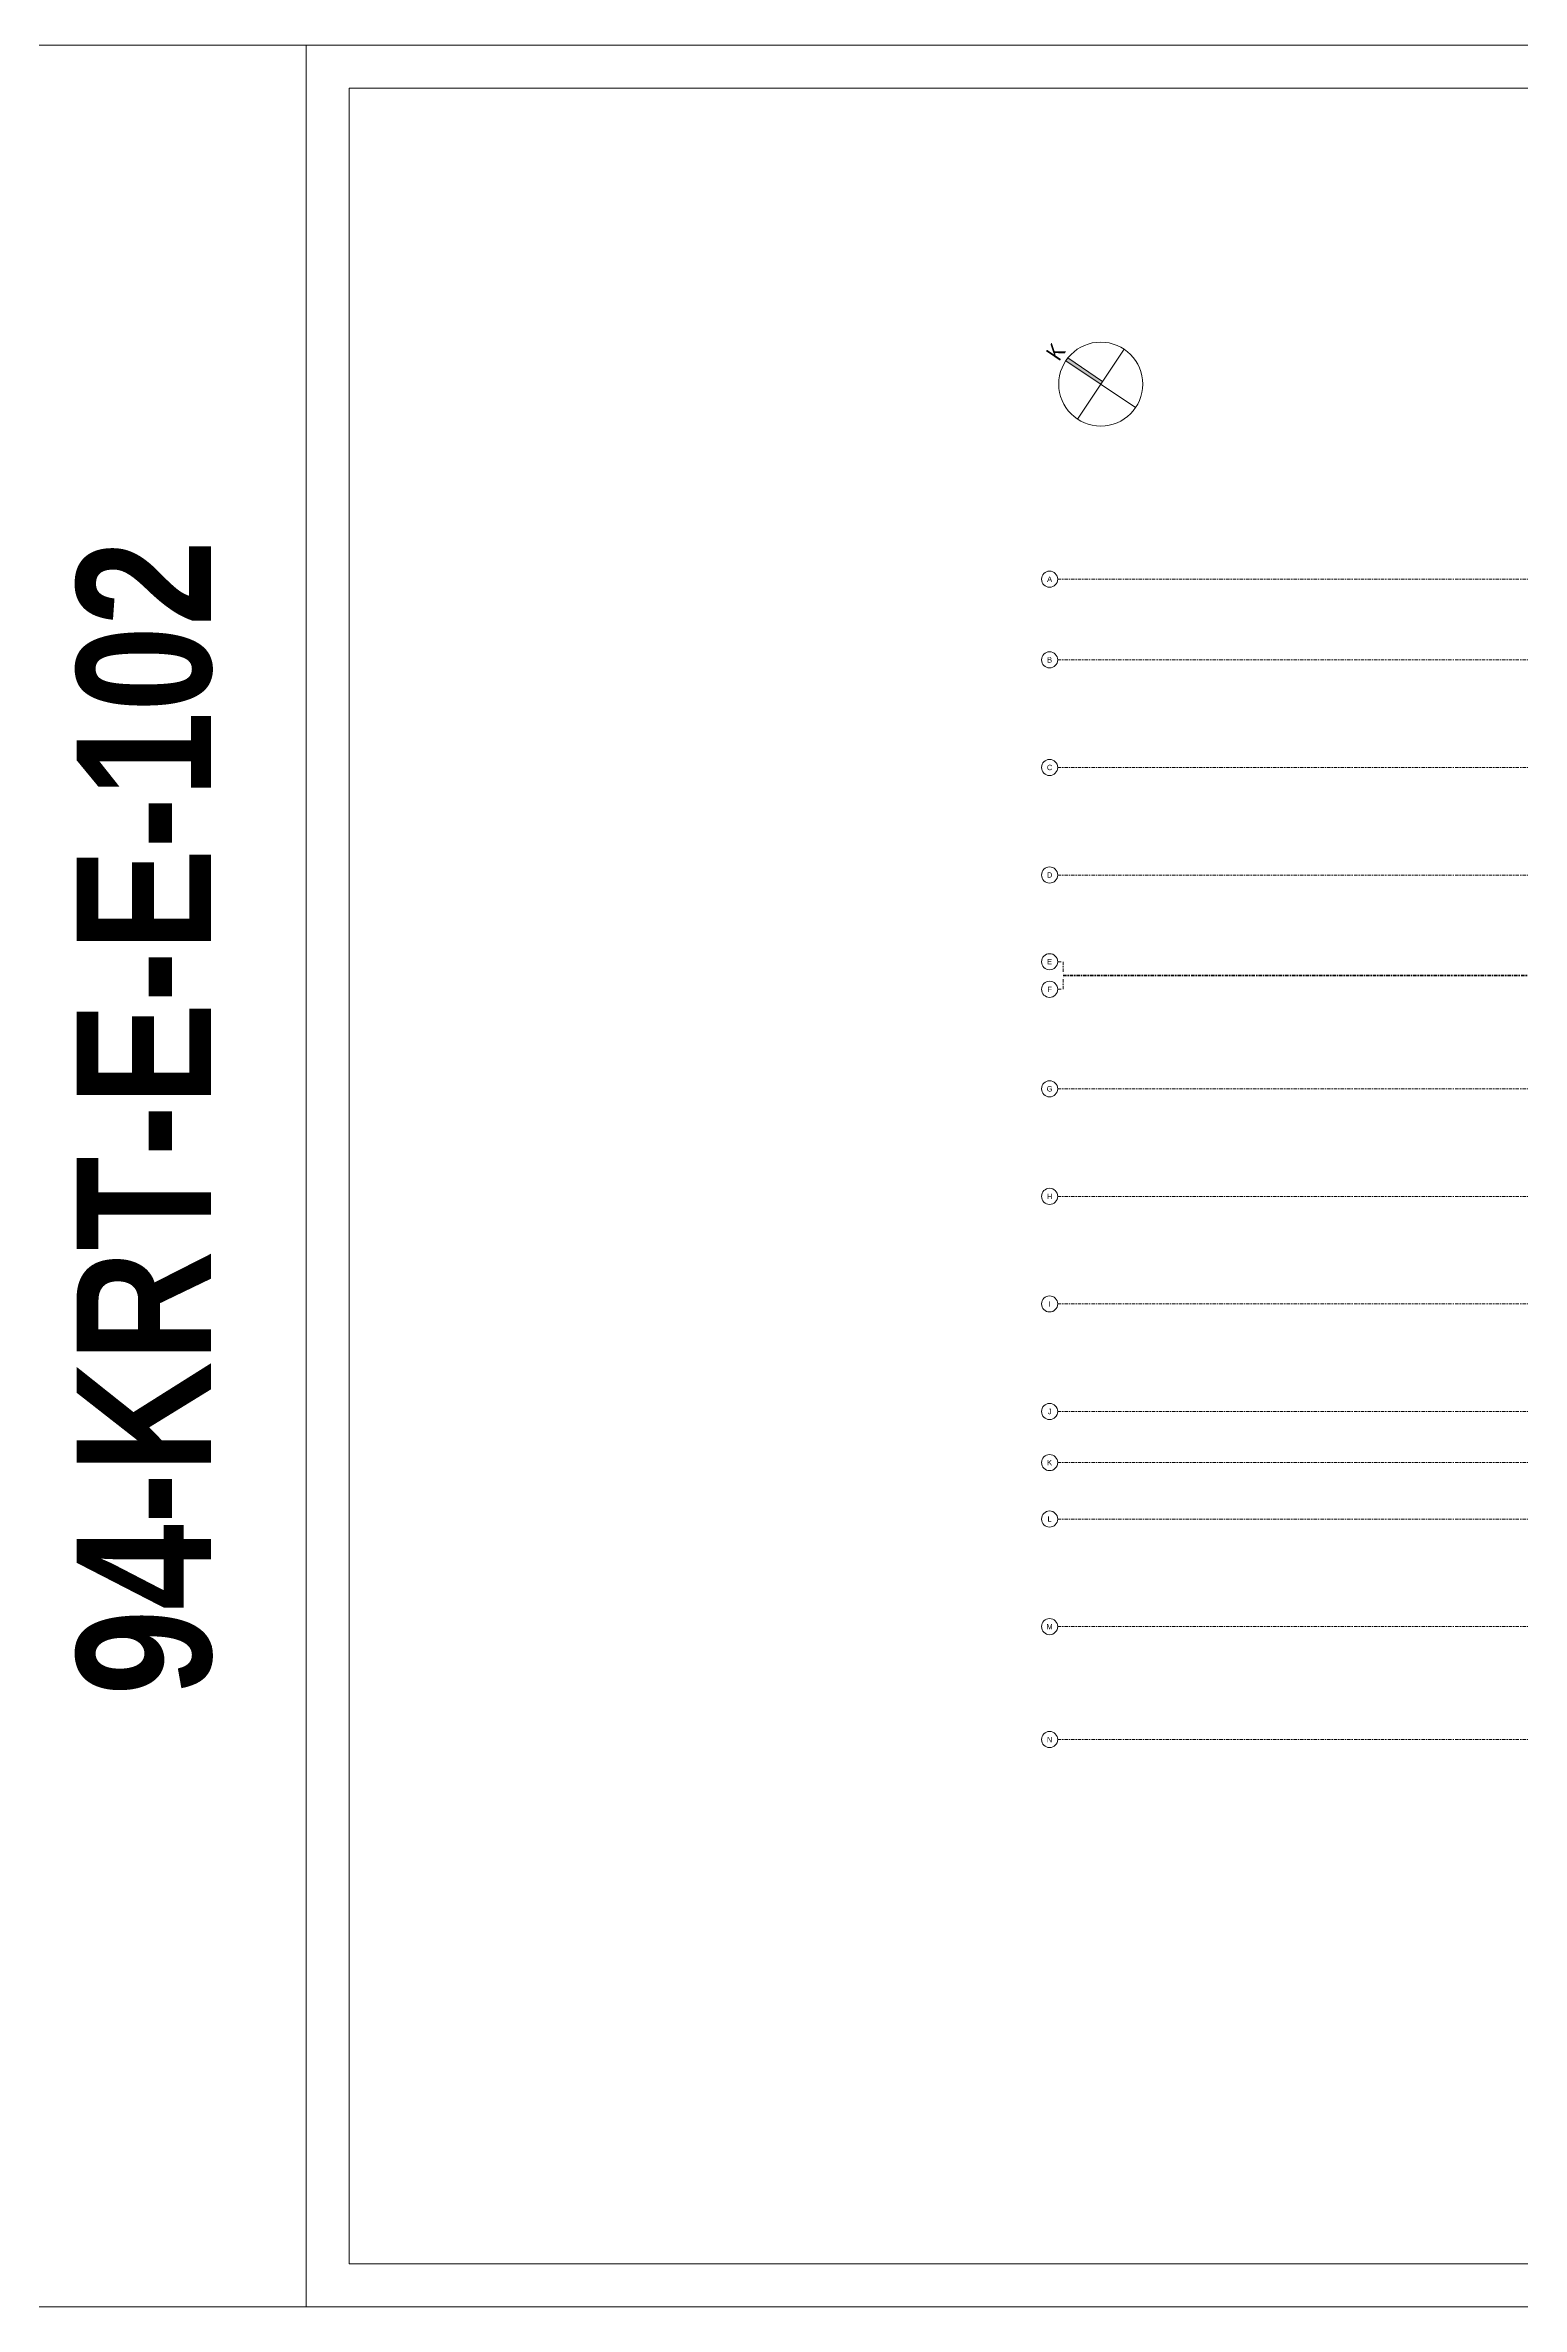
# Model space of a CAD drawing. Header units: metres. Extents: x -13316 to 152404, y -3899 to 30226.
# Drawn here: x 72538 to 83522, y -3899 to 12921 of the extents above; entities that cross this region are included whole.
import ezdxf
from ezdxf.enums import TextEntityAlignment as Align

# ---------------------------------------------------------------- set-up
doc = ezdxf.new("R2010")
doc.units = ezdxf.units.M
doc.header["$LTSCALE"] = 100
doc.header["$MEASUREMENT"] = 0
doc.linetypes.add('DASHDOT2', pattern=[0.5, 0.25, -0.125, 0, -0.125])
doc.layers.get('0').update_dxf_attribs({"color": 9, "lineweight": 9})
for name, color, linetype, lineweight in [('03', 18, 'Continuous', 9), ('21', 9, 'Continuous', 9), ('24', 9, 'DASHDOT2', 9), ('40A', 9, 'Continuous', 9)]:
    doc.layers.add(name, color=color, linetype=linetype, lineweight=lineweight)
doc.styles.add('Arial', font='arial.ttf', dxfattribs={"height": 2.5})
doc.styles.add('MuuM_TEXT-BOLD', font='ARIALNB.TTF')
doc.styles.add('MuuM_TEXT-STANDART', font='ARIALN.TTF')

# ---------------------------------------------------------------- blocks, each defined once
blk = doc.blocks.new('0_northarrow')
blk.add_hatch(color=256).paths.add_polyline_path([(0, 6.25), (0.5, 6.25), (0.5, 0), (0, 0)])
for points in [[(0, 6.25), (0, -6.25), (0, -3.125)], [(6.25, 0), (-6.25, 0)]]:
    blk.add_lwpolyline(points)
blk.add_lwpolyline([(0, 6.25), (0.5, 6.25), (0.5, 0), (0, 0)], close=True)
blk.add_circle((0, 0), 6.25)
at = {"style": 'MuuM_TEXT-STANDART'}
blk.add_attdef('YON', text='', height=2.5, dxfattribs=at).set_placement((0.25, 6.25), align=Align.BOTTOM_CENTER)
blk = doc.blocks.new('0_aks')
at = {"linetype": 'Continuous'}
blk.add_circle((0, 0), 3, dxfattribs=at)
at = {"style": 'Arial'}
blk.add_attdef('AKS', text='', height=2, dxfattribs=at).set_placement((0, 0), align=Align.MIDDLE_CENTER)
blk = doc.blocks.new('p-akslar_yeni')
at = {"layer": '24'}
for points in [[(2165, 55), (6415, 55)], [(2165, -545), (6415, -545)], [(2165, -1345), (6415, -1345)], [(2165, -2145), (6415, -2145)], [(2165, -2790), (2205, -2790), (2205, -2890), (6415, -2890)], [(2165, -2995), (2205, -2995), (2205, -2895), (6415, -2895)], [(2165, -3735), (6415, -3735)], [(2165, -4535), (6415, -4535)], [(2165, -5335), (6415, -5335)], [(2165, -6135), (6415, -6135)], [(2165, -6515), (6415, -6515)], [(2165, -6935), (6415, -6935)], [(2165, -7735), (6415, -7735)], [(2165, -8575), (6415, -8575)]]:
    blk.add_lwpolyline(points, dxfattribs=at)
at = {"layer": '21', "xscale": 20, "yscale": 20, "zscale": 20}
for p, values in [((2105, 55), {'AKS': 'A'}), ((2105, -545), {'AKS': 'B'}), ((2105, -1345), {'AKS': 'C'}), ((2105, -2145), {'AKS': 'D'}), ((2105, -2790), {'AKS': 'E'}), ((2105, -2995), {'AKS': 'F'}), ((2105, -3735), {'AKS': 'G'}), ((2105, -4535), {'AKS': 'H'}), ((2105, -5335), {'AKS': 'I'}), ((2105, -6135), {'AKS': 'J'}), ((2105, -6515), {'AKS': 'K'}), ((2105, -6935), {'AKS': 'L'}), ((2105, -7735), {'AKS': 'M'}), ((2105, -8575), {'AKS': 'N'})]:
    blk.add_blockref('0_aks', p, dxfattribs=at).add_auto_attribs(values)

msp = doc.modelspace()

# ---------------------------------------------------------------- linework, layer by layer
at = {"layer": '40A'}
for points in [[(74479.28, -3898.56), (46479.28, -3898.56), (46479.28, 12921.44), (74479.28, 12921.44)], [(102479.28, -3898.56), (74479.28, -3898.56), (74479.28, 12921.44), (102479.28, 12921.44)], [(74799.28, 12601.44), (100319.52, 12601.44), (100319.52, -3578.56), (74799.28, -3578.56)]]:
    msp.add_lwpolyline(points, close=True, dxfattribs=at)

# ---------------------------------------------------------------- block references
at = {"layer": '03', "xscale": 50, "yscale": 50, "zscale": 50, "rotation": 56.16995289581835}
msp.add_blockref('0_northarrow', (80390.34, 10400.8), dxfattribs=at).add_auto_attribs({'YON': 'K'})
at = {"layer": '24'}
msp.add_blockref('p-akslar_yeni', (77905, 8895), dxfattribs=at)

# ---------------------------------------------------------------- texts
at = {"layer": '40A', "style": 'MuuM_TEXT-BOLD'}
msp.add_text('94-KRT-E-E-102', height=1000, rotation=90, dxfattribs=at).set_placement((73771.7, 648.06))

doc.saveas('drawing.dxf')
